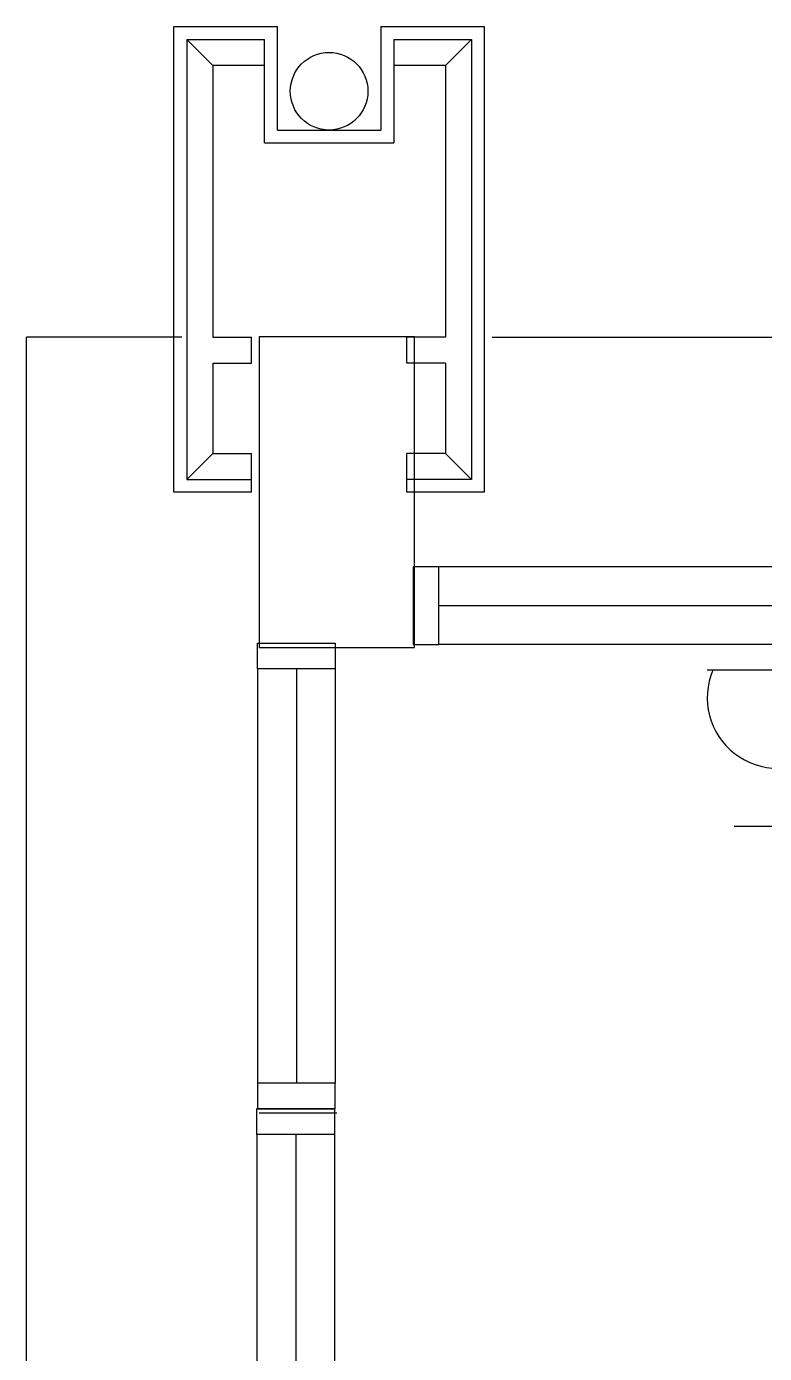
# Model space of a CAD drawing. Header units: inches. Extents: x -106706990 to 300603, y -86718466 to 1728185.
# Drawn here: x 132058 to 133484, y 49046 to 51609 of the extents above; entities that cross this region are included whole.
import ezdxf

# ---------------------------------------------------------------- set-up
doc = ezdxf.new("R2010")
doc.units = ezdxf.units.IN
doc.header["$MEASUREMENT"] = 0
doc.linetypes.add('DASHED2', pattern=[0.375, 0.25, -0.125])
for name, color, linetype in [('A-ARR', 4, 'Continuous'), ('A-COLUMN', 3, 'Continuous'), ('A-ELEV3', 9, 'Continuous'), ('A-NOTE', 2, 'Continuous'), ('A-PANEL', 13, 'Continuous'), ('A-RWDP', 4, 'Continuous'), ('A-WALL', 1, 'Continuous'), ('A-WIN', 9, 'Continuous'), ('ELECT', 6, 'Continuous'), ('elk_LAMPU', 6, 'Continuous')]:
    doc.layers.add(name, color=color, linetype=linetype)
doc.layers.get('elk_LAMPU').off()

# ---------------------------------------------------------------- blocks, each defined once
blk = doc.blocks.new('A$C75E66BF6')
at = {"layer": 'A-NOTE', "color": 8, "linetype": 'Continuous', "ltscale": 500}
for p, q in [((75, 825), (25, 875)), ((150, 875), (150, 825)), ((450, 875), (450, 825)), ((525, 825), (575, 875)), ((75, 650.3), (75, 825)), ((75, 825), (150, 825)), ((525, 825), (450, 825)), ((525, 650.3), (525, 825)), ((75, 650.3), (150, 650.3)), ((150, 650.3), (150, 600.3)), ((525, 650.3), (450, 650.3)), ((450, 650.3), (450, 600.3)), ((75, 75), (75, 600.3)), ((75, 600.3), (150, 600.3)), ((525, 600.3), (450, 600.3)), ((525, 75), (525, 600.3)), ((75, 75), (25, 25)), ((75, 75), (175, 75)), ((425, 75), (525, 75)), ((525, 75), (575, 25))]:
    blk.add_line(p, q, dxfattribs=at)
at = {"layer": 'A-PANEL', "color": 8}
for p, q in [((0, 0), (0, 900)), ((0, 900), (150, 900)), ((150, 900), (150, 875)), ((450, 900), (600, 900)), ((450, 900), (450, 875)), ((600, 900), (600, 0)), ((25, 875), (150, 875)), ((25, 25), (25, 875)), ((575, 875), (450, 875)), ((575, 25), (575, 875)), ((425, 225), (175, 225)), ((175, 25), (175, 225)), ((425, 225), (425, 25)), ((400, 200), (200, 200)), ((200, 0), (200, 200)), ((400, 200), (400, 0)), ((200, 0), (0, 0)), ((175, 25), (25, 25)), ((600, 0), (400, 0)), ((575, 25), (425, 25))]:
    blk.add_line(p, q, dxfattribs=at)
at = {"layer": 'A-RWDP', "color": 8}
blk.add_circle((300, 125), 75, dxfattribs=at)
blk = doc.blocks.new('A$C04C40081')
at = {"layer": 'A-WIN', "color": 8}
for p, q in [((850, 150), (50, 150)), ((850, 75), (50, 75)), ((850, 0), (50, 0))]:
    blk.add_line(p, q, dxfattribs=at)
at = {"layer": 'A-WIN', "color": 8, "linetype": 'Continuous'}
for points in [[(50, 150), (0, 150), (0, 0), (50, 0)], [(850, 150), (900, 150), (900, 0), (850, 0)]]:
    blk.add_lwpolyline(points, close=True, dxfattribs=at)
blk = doc.blocks.new('SOCKET(in)')
at = {"layer": 'ELECT', "color": 6}
for p, q in [((86605160, -1198079.2), (86605160, -1197854.2)), ((86605075.7, -1197966.7), (86605244.4, -1197966.7)), ((86605023.6, -1198269), (86605296.4, -1198269))]:
    blk.add_line(p, q, dxfattribs=at)
blk.add_arc((86605160, -1198215.6), 136.4, 336.9763, 203.0237, dxfattribs=at)

msp = doc.modelspace()

# ---------------------------------------------------------------- linework, layer by layer
at = {"layer": 'A-COLUMN', "color": 8}
msp.add_lwpolyline([(132807.8, 51009.7), (132507.8, 51009.7), (132507.8, 50409.7), (132807.8, 50409.7)], close=True, dxfattribs=at)
at = {"layer": 'A-ELEV3', "color": 8}
for p, q in [((132057.8, 48609.7), (132057.8, 51009.4)), ((132357.8, 51009.4), (132057.8, 51009.4)), ((132957.8, 51009.4), (138357.8, 51009.4))]:
    msp.add_line(p, q, dxfattribs=at)
at = {"layer": 'A-WALL', "color": 8, "linetype": 'Continuous', "ltscale": 900}
msp.add_line((132657.8, 49509.7), (132507.8, 49509.7), dxfattribs=at)

# ---------------------------------------------------------------- block references
at = {"layer": 'A-ARR', "color": 8, "rotation": 180}
msp.add_blockref('A$C75E66BF6', (132942.7, 51609.5), dxfattribs=at)
at = {"layer": 'A-WIN', "color": 8}
msp.add_blockref('A$C04C40081', (132804.9, 50415.3), dxfattribs=at)
at = {"layer": 'A-WIN', "color": 9, "rotation": 90}
for p in [(132654.5, 49518.1), (132653.2, 48618.8)]:
    msp.add_blockref('A$C04C40081', p, dxfattribs=at)
at = {"layer": 'elk_LAMPU', "color": 0, "linetype": 'DASHED2', "lineweight": 18, "rotation": 180}
msp.add_blockref('SOCKET(in)', (86738670.1, -1147902.9), dxfattribs=at)

doc.saveas('drawing.dxf')
